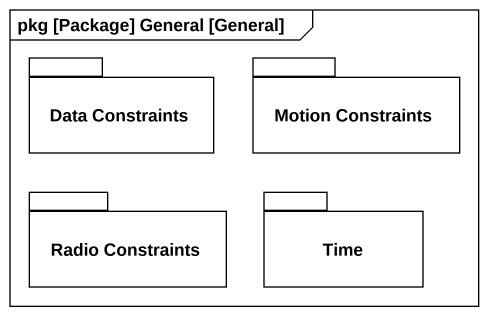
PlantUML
@startuml
mainframe pkg [Package] General [General]
package "Data Constraints" as Data_Constraints {
}
package "Motion Constraints" as Motion_Constraints {
}
package "Radio Constraints" as Radio_Constraints {
}
package Time {
}
@enduml
